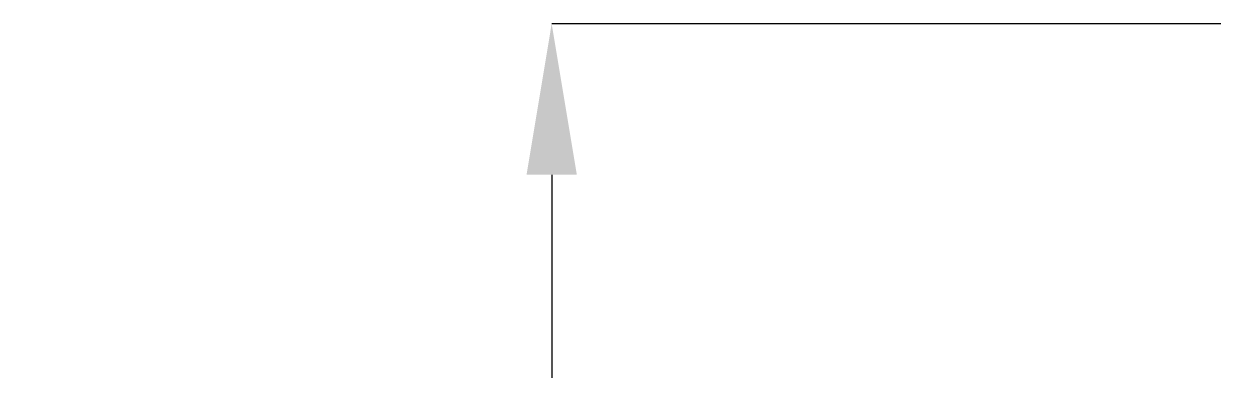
# Model space of a CAD drawing. Extents: x 0 to 1128, y 0 to 827.
# Drawn here: x 423.65 to 455.18, y 558.26 to 567.41 of the extents above; entities that cross this region are included whole.
import ezdxf

# ---------------------------------------------------------------- set-up
doc = ezdxf.new("R2010")
doc.units = 0
doc.header["$LTSCALE"] = 10
doc.header["$MEASUREMENT"] = 0
doc.header["$PDMODE"] = 3
doc.header["$PDSIZE"] = -10
doc.layers.get('0').update_dxf_attribs({"linetype": 'CONTINUOUS'})
doc.layers.get('DEFPOINTS').update_dxf_attribs({"linetype": 'CONTINUOUS'})
doc.styles.add('Daelim Dimension', font='')
doc.styles.get('Daelim Dimension').set_extended_font_data('나눔고딕')
doc.dimstyles.new('DEFAULT', dxfattribs={"dimscale": 2, "dimtxt": 2, "dimasz": 2, "dimexe": 0, "dimexo": 2, "dimgap": 1, "dimtad": 1, "dimdec": 0, "dimzin": 9, "dimdsep": 46, "dimtxsty": 'Daelim Dimension', "dimcen": 0.5, "dimclrd": 5, "dimclre": 5, "dimclrt": 256, "dimadec": 1, "dimazin": 0, "dimtfac": 1, "dimtdec": 0, "dimtix": 1, "dimtmove": 0, "dimatfit": 3, "dimfxl": 1, "dimtolj": 1, "dimtzin": 1, "dimlwd": 9, "dimlwe": 9, "dimarcsym": 0})

# ---------------------------------------------------------------- blocks, each defined once
blk = doc.blocks.new('*D3')
at = {"color": 5, "lineweight": 9, "ltscale": 0.5, "transparency": 16777216}
for p, q in [((479.822, 567.413), (437.655, 567.413)), ((437.655, 563.413), (437.655, 342.467)), ((689.62, 338.467), (437.655, 338.467))]:
    blk.add_line(p, q, dxfattribs=at)
at = {"color": 5, "ltscale": 0.5, "transparency": 16777216}
for points in [[(436.989, 563.413), (438.322, 563.413), (437.655, 567.413)], [(436.989, 342.467), (438.322, 342.467), (437.655, 338.467)]]:
    blk.add_solid(points, dxfattribs=at)
at = {"layer": 'DEFPOINTS', "color": 0, "ltscale": 0.5, "transparency": 16777216}
for p in [(483.822, 567.413), (437.655, 338.467), (693.62, 338.467)]:
    blk.add_point(p, dxfattribs=at)
at = {"color": 7, "ltscale": 0.5, "transparency": 16777216, "insert": (430.212, 452.94), "char_height": 10, "attachment_point": 5, "rotation": 90, "style": 'Daelim Dimension'}
blk.add_mtext('\\A1;229', dxfattribs=at)

msp = doc.modelspace()

# ---------------------------------------------------------------- dimensions: what is measured, and where the dimension line sits
at = {"color": 5, "ltscale": 0.5}
dim = msp.add_linear_dim(base=(437.655, 338.467), p1=(483.822, 567.413), p2=(693.62, 338.467), angle=90, dimstyle='DEFAULT', override={"dimtxt": 5, "dimdec": 0, "dimclrd": 5, "dimclre": 5, "dimclrt": 7}, dxfattribs=at)
dim.commit()
dim.dimension.update_dxf_attribs({"geometry": '*D3', "text_midpoint": (437.655, 452.94), "dimtype": 128})

doc.saveas('drawing.dxf')
